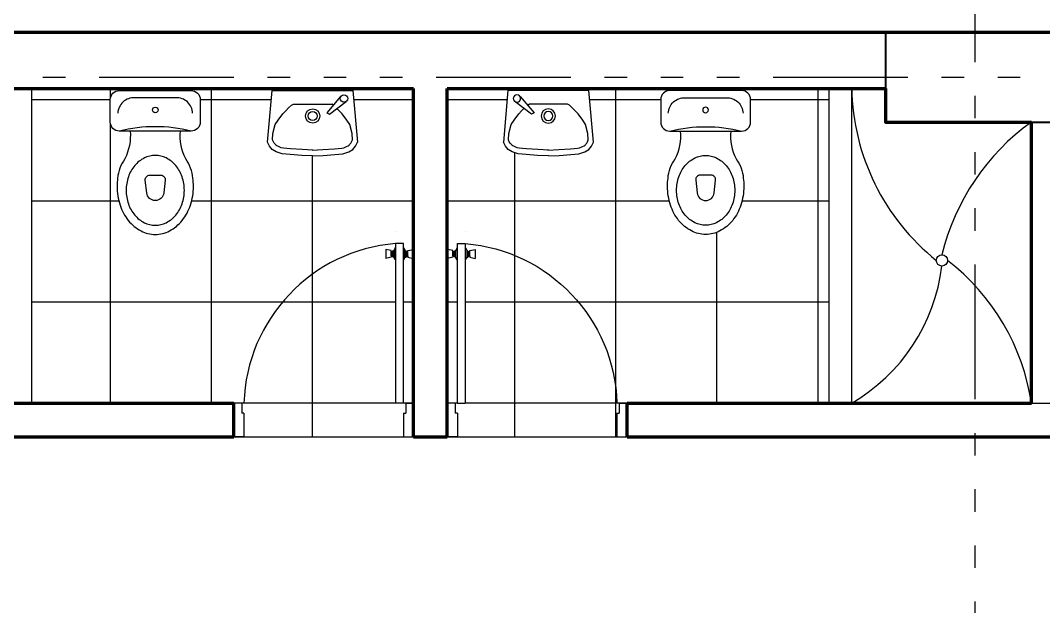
# Model space of a CAD drawing. Header units: millimetres. Extents: x 2325 to 2353, y 1262 to 1382.
# Drawn here: x 2332.424 to 2336.978, y 1377.014 to 1379.621 of the extents above; entities that cross this region are included whole.
import ezdxf

# ---------------------------------------------------------------- set-up
doc = ezdxf.new("R2010")
doc.units = ezdxf.units.MM
doc.linetypes.add('ACAD_ISO14W100', pattern=[24, 12, -3, 0, -3, 0, -3, 0, -3])
doc.linetypes.add('CONTINUA', pattern=[0])
doc.layers.get('Defpoints').update_dxf_attribs({"lineweight": 0})
for name, color, linetype, lineweight in [('columnas', 152, 'Continuous', 30), ('cotas', 7, 'Continuous', 0), ('LEJANO-EJES', 191, 'Continuous', 0), ('MOBILIARIO SANITARIOS', 160, 'Continuous', 0), ('muro alto', 42, 'Continuous', 53), ('PLUMA  01', 255, 'Continuous', 9), ('pluma 00', 7, 'Continuous', 0), ('pluma 01', 7, 'Continuous', 9)]:
    doc.layers.add(name, color=color, linetype=linetype, lineweight=lineweight)
doc.layers.add('PUERTAS', color=7, linetype='Continuous', lineweight=0, true_color=0x4242ff)
doc.styles.add('Roberto', font='swissel.ttf', dxfattribs={"width": 1.5})
doc.dimstyles.new('ejes cortos', dxfattribs={"dimscale": 0, "dimtxt": 0.07, "dimasz": 0.05, "dimexe": 0.12, "dimexo": 0.1, "dimgap": 0.05, "dimtad": 1, "dimtih": 1, "dimtoh": 1, "dimzin": 4, "dimdsep": 46, "dimtxsty": 'Roberto', "dimblk": 'ARROW', "dimcen": 0.05, "dimclrd": 7, "dimclre": 7, "dimclrt": 7, "dimaunit": 1, "dimadec": 3, "dimazin": 1, "dimtfac": 1, "dimtix": 1, "dimtofl": 0, "dimtmove": 0, "dimatfit": 3, "dimldrblk": 'ARROW', "dimfxl": 0.4, "dimfxlon": 1, "dimtolj": 1, "dimtzin": 4, "dimlwd": 5, "dimlwe": 0, "dimarcsym": 0})

# ---------------------------------------------------------------- blocks, each defined once
blk = doc.blocks.new('lava manos')
at = {"layer": 'MOBILIARIO SANITARIOS'}
for p, q in [((342.3104, -343.0378), (342.4811, -343.0378)), ((342.5208, -343.0047), (342.4593, -343.0761)), ((342.4707, -343.0825), (342.5457, -343.0261)), ((342.4593, -343.0761), (342.4707, -343.0825))]:
    blk.add_line(p, q, dxfattribs=at)
for points in [[(342.1957, -343.2079), (342.2157, -342.9779), (342.5757, -342.9779), (342.5957, -343.2079)], [(342.2182, -343.1969), (342.2196, -343.1691), (342.2302, -343.1292), (342.2428, -343.1093), (342.2637, -343.0809), (342.2766, -343.0677), (342.2894, -343.0546), (342.3023, -343.0426), (342.3104, -343.0378)], [(342.4892, -343.0426), (342.4811, -343.0378)], [(342.5733, -343.1969), (342.5719, -343.1691), (342.5613, -343.1292), (342.5487, -343.1093), (342.5277, -343.0809), (342.5149, -343.0677), (342.5045, -343.0571)], [(342.3957, -343.2679), (342.3478, -343.2667), (342.2961, -343.2622), (342.2609, -343.2586), (342.2341, -343.2502), (342.216, -343.2394), (342.2039, -343.2246), (342.1957, -343.2079)], [(342.3977, -343.243), (342.3493, -343.2405), (342.2979, -343.2372), (342.281, -343.2358), (342.266, -343.234), (342.2569, -343.2319), (342.2444, -343.2272), (342.2368, -343.2233), (342.2325, -343.2202), (342.2307, -343.2183), (342.2251, -343.2111), (342.2217, -343.2054), (342.2182, -343.1969)], [(342.3938, -343.243), (342.4422, -343.2405), (342.4936, -343.2372), (342.5105, -343.2358), (342.5255, -343.234), (342.5346, -343.2319), (342.5471, -343.2272), (342.5547, -343.2233), (342.5589, -343.2202), (342.5607, -343.2183), (342.5663, -343.2111), (342.5698, -343.2054), (342.5733, -343.1969)], [(342.3957, -343.2679), (342.4437, -343.2667), (342.4953, -343.2622), (342.5305, -343.2586), (342.5574, -343.2502), (342.5755, -343.2394), (342.5875, -343.2246), (342.5957, -343.2079)]]:
    blk.add_lwpolyline(points, dxfattribs=at)
for centre, radius in [((342.5358, -343.013), 0.0164), ((342.3964, -343.0909), 0.0316), ((342.3964, -343.0909), 0.02)]:
    blk.add_circle(centre, radius, dxfattribs=at)
blk = doc.blocks.new('ISS-I-08')
at = {"layer": 'MOBILIARIO SANITARIOS'}
for points in [[(-0.16, 0), (0.16, 0, -0.414214), (0.2, -0.04), (0.2, -0.14, -0.414214), (0.16, -0.18), (-0.16, -0.18, -0.414214), (-0.2, -0.14), (-0.2, -0.04, -0.414214)], [(0, -0.5991, 0.115761), (0.0484, -0.5878, 0.104048), (0.0916, -0.5536, 0.090875), (0.1194, -0.5044, 0.083343), (0.1296, -0.4437, 0.083343), (0.1194, -0.383, 0.090875), (0.0916, -0.3338, 0.104048), (0.0484, -0.2997, 0.115761), (0, -0.2883, 0.115761), (-0.0484, -0.2997, 0.104048), (-0.0916, -0.3338, 0.090875), (-0.1194, -0.383, 0.083343), (-0.1296, -0.4437, 0.083343), (-0.1194, -0.5044, 0.090875), (-0.0916, -0.5536, 0.104048), (-0.0484, -0.5878, 0.115761)], [(-0.038, -0.4552), (-0.0443, -0.3986, -0.446781), (-0.0244, -0.3764), (0.0244, -0.3764, -0.446781), (0.0443, -0.3986), (0.038, -0.4552, -0.895725)]]:
    blk.add_lwpolyline(points, format="xyb", close=True, dxfattribs=at)
for points in [[(0.1665, -0.1009, 0.419476), (0.0913, -0.0318), (-0.0913, -0.0318, 0.419476), (-0.1665, -0.1009, 0.419476)], [(-0.1117, -0.18, -0.1412), (-0.1354, -0.3038, 0.142064), (-0.1675, -0.39, 0.033775), (-0.17, -0.4261, 0.079666), (-0.1565, -0.51, 0.088603), (-0.1202, -0.5774, 0.105089), (-0.063, -0.6246, 0.120705), (0, -0.64, 0.120705), (0.063, -0.6246, 0.105089), (0.1202, -0.5774, 0.088603), (0.1565, -0.51, 0.079666), (0.17, -0.4261, 0.033775), (0.1675, -0.39, 0.142064), (0.1354, -0.3038, -0.1412), (0.1117, -0.18)]]:
    blk.add_lwpolyline(points, format="xyb", dxfattribs=at)
blk.add_circle((0.0002, -0.0862), 0.0127, dxfattribs=at)
blk.add_arc((0, -0.83), 0.6694, 76.1721, 103.8279, dxfattribs=at)
blk = doc.blocks.new('P-80')
at = {"layer": 'PUERTAS'}
for p, q in [((0.045, 0), (0, 0)), ((0.045, -0.105), (0.045, 0)), ((0.755, -0.105), (0.755, 0)), ((0.755, 0), (0.8, 0)), ((0.045, -0.105), (0.035, -0.105)), ((0.035, -0.15), (0.035, -0.105)), ((0.755, -0.105), (0.765, -0.105)), ((0.765, -0.15), (0.765, -0.105)), ((0.035, -0.15), (0, -0.15)), ((0.045, -0.15), (0.08, -0.15)), ((0.045, -0.15), (0.045, -0.86)), ((0.08, -0.86), (0.08, -0.15)), ((0.765, -0.15), (0.8, -0.15)), ((0.0012, -0.8335), (0.0012, -0.7937)), ((0.0251, -0.7985), (0.0012, -0.7937)), ((0.0251, -0.8048), (0.0251, -0.7985)), ((0.0291, -0.8048), (0.0251, -0.8048)), ((0.0251, -0.8048), (0.0251, -0.8223)), ((0.0331, -0.8024), (0.0291, -0.8024)), ((0.0291, -0.8048), (0.0291, -0.8024)), ((0.0291, -0.8048), (0.0291, -0.8223)), ((0.037, -0.7993), (0.0331, -0.7993)), ((0.0331, -0.8024), (0.0331, -0.7993)), ((0.0331, -0.8024), (0.0331, -0.8247)), ((0.0434, -0.7873), (0.037, -0.7993)), ((0.037, -0.7993), (0.037, -0.8279)), ((0.045, -0.7873), (0.0434, -0.7873)), ((0.0434, -0.7873), (0.0434, -0.8398)), ((0.08, -0.7873), (0.0816, -0.7873)), ((0.0816, -0.7873), (0.0816, -0.8398)), ((0.0816, -0.7873), (0.088, -0.7993)), ((0.088, -0.7993), (0.0919, -0.7993)), ((0.088, -0.7993), (0.088, -0.8279)), ((0.0919, -0.8024), (0.0919, -0.7993)), ((0.0919, -0.8024), (0.0959, -0.8024)), ((0.0919, -0.8024), (0.0919, -0.8247)), ((0.0959, -0.8048), (0.0959, -0.8024)), ((0.0959, -0.8048), (0.0999, -0.8048)), ((0.0959, -0.8048), (0.0959, -0.8223)), ((0.0999, -0.7985), (0.1237, -0.7937)), ((0.0999, -0.8048), (0.0999, -0.7985)), ((0.0999, -0.8048), (0.0999, -0.8223)), ((0.1237, -0.8335), (0.1237, -0.7937)), ((0.0251, -0.8287), (0.0012, -0.8335)), ((0.0291, -0.8223), (0.0251, -0.8223)), ((0.0251, -0.8223), (0.0251, -0.8287)), ((0.0291, -0.8223), (0.0291, -0.8247)), ((0.0331, -0.8247), (0.0291, -0.8247)), ((0.0331, -0.8247), (0.0331, -0.8279)), ((0.037, -0.8279), (0.0331, -0.8279)), ((0.0434, -0.8398), (0.037, -0.8279)), ((0.045, -0.8398), (0.0434, -0.8398)), ((0.045, -0.86), (0.08, -0.86)), ((0.08, -0.8398), (0.0816, -0.8398)), ((0.0816, -0.8398), (0.088, -0.8279)), ((0.088, -0.8279), (0.0919, -0.8279)), ((0.0919, -0.8247), (0.0959, -0.8247)), ((0.0919, -0.8247), (0.0919, -0.8279)), ((0.0959, -0.8223), (0.0959, -0.8247)), ((0.0959, -0.8223), (0.0999, -0.8223)), ((0.0999, -0.8223), (0.0999, -0.8287)), ((0.0999, -0.8287), (0.1237, -0.8335)), ((0.08, -0.9136), (0.08, -0.9136)), ((0.08, -0.9136), (0.08, -0.9136))]:
    blk.add_line(p, q, dxfattribs=at)
blk.add_arc((0.0213, -0.1275), 0.7341, 274.5891, 358.245, dxfattribs=at)
blk = doc.blocks.new('ARROW')
at = {"layer": 'cotas', "ltscale": 0.5}
blk.add_line((2.5, 0), (-2.5, 0), dxfattribs=at)
at = {"layer": 'cotas', "const_width": 0.635}
blk.add_lwpolyline([(-0.318, 0, 1), (0.318, 0, 1)], format="xyb", close=True, dxfattribs=at)
blk = doc.blocks.new('*D76')
at = {"layer": 'cotas', "color": 7, "linetype": 'CONTINUA', "lineweight": 0, "transparency": 16777216}
for p, q in [((2331.7241, 1380.6693), (2331.7241, 1381.1893)), ((2336.6741, 1380.6693), (2336.6741, 1381.1893))]:
    blk.add_line(p, q, dxfattribs=at)
at = {"layer": 'cotas', "color": 7, "linetype": 'CONTINUA', "lineweight": 5, "transparency": 16777216}
blk.add_line((2331.7741, 1381.0693), (2336.6241, 1381.0693), dxfattribs=at)
at = {"layer": 'Defpoints', "color": 0, "transparency": 16777216}
for p in [(2336.6741, 1381.0693), (2331.7241, 1379.5693), (2336.6741, 1379.5693), (2328.2741, 1377.2878), (2330.1741, 1377.2878), (2330.1741, 1377.1837)]:
    blk.add_point(p, dxfattribs=at)
at = {"layer": 'PLUMA  01', "color": 7, "linetype": 'CONTINUA', "lineweight": 0, "transparency": 16777216}
for p, q in [((2328.2741, 1377.1878), (2328.2741, 1377.0637)), ((2330.1741, 1377.1878), (2330.1741, 1377.0637))]:
    blk.add_line(p, q, dxfattribs=at)
at = {"layer": 'PLUMA  01', "color": 7, "linetype": 'CONTINUA', "lineweight": 5, "transparency": 16777216}
blk.add_line((2328.3241, 1377.1837), (2330.1241, 1377.1837), dxfattribs=at)
at = {"layer": 'cotas', "color": 7, "lineweight": 5, "transparency": 16777216, "xscale": 0.05, "yscale": 0.05, "zscale": 0.05, "rotation": 180}
blk.add_blockref('ARROW', (2331.7241, 1381.0693), dxfattribs=at)
at = {"layer": 'cotas', "color": 7, "lineweight": 5, "transparency": 16777216, "xscale": 0.05, "yscale": 0.05, "zscale": 0.05}
blk.add_blockref('ARROW', (2336.6741, 1381.0693), dxfattribs=at)
at = {"layer": 'PLUMA  01', "color": 7, "lineweight": 5, "transparency": 16777216, "xscale": 0.05, "yscale": 0.05, "zscale": 0.05, "rotation": 180}
blk.add_blockref('ARROW', (2328.2741, 1377.1837), dxfattribs=at)
at = {"layer": 'PLUMA  01', "color": 7, "lineweight": 5, "transparency": 16777216, "xscale": 0.05, "yscale": 0.05, "zscale": 0.05}
blk.add_blockref('ARROW', (2330.1741, 1377.1837), dxfattribs=at)
at = {"layer": 'cotas', "color": 7, "transparency": 16777216, "insert": (2334.1991, 1381.1553), "char_height": 0.07, "attachment_point": 5, "style": 'Roberto'}
blk.add_mtext('\\A1;4.95', dxfattribs=at)
at = {"layer": 'PLUMA  01', "color": 7, "transparency": 16777216, "insert": (2329.2241, 1377.2696), "char_height": 0.07, "attachment_point": 5, "style": 'Roberto'}
blk.add_mtext('\\A1;1.90', dxfattribs=at)
blk = doc.blocks.new('*D77')
at = {"layer": 'cotas', "color": 7, "linetype": 'CONTINUA', "lineweight": 0, "transparency": 16777216}
for p, q in [((2336.6741, 1380.6693), (2336.6741, 1381.1893)), ((2341.4741, 1380.6693), (2341.4741, 1381.1893))]:
    blk.add_line(p, q, dxfattribs=at)
at = {"layer": 'cotas', "color": 7, "linetype": 'CONTINUA', "lineweight": 5, "transparency": 16777216}
blk.add_line((2336.7241, 1381.0693), (2341.4241, 1381.0693), dxfattribs=at)
at = {"layer": 'Defpoints', "color": 0, "transparency": 16777216}
for p in [(2341.4741, 1381.0693), (2336.6741, 1379.5693), (2341.4741, 1379.5693), (2328.2741, 1377.9356), (2327.0741, 1377.9087), (2328.2741, 1377.9087)]:
    blk.add_point(p, dxfattribs=at)
at = {"layer": 'PLUMA  01', "color": 7, "linetype": 'CONTINUA', "lineweight": 0, "transparency": 16777216}
for p, q in [((2327.0741, 1377.9356), (2327.0741, 1378.0556)), ((2328.2741, 1377.9356), (2328.2741, 1378.0556))]:
    blk.add_line(p, q, dxfattribs=at)
at = {"layer": 'PLUMA  01', "color": 7, "linetype": 'CONTINUA', "lineweight": 5, "transparency": 16777216}
blk.add_line((2327.1241, 1377.9356), (2328.2241, 1377.9356), dxfattribs=at)
at = {"layer": 'cotas', "color": 7, "lineweight": 5, "transparency": 16777216, "xscale": 0.05, "yscale": 0.05, "zscale": 0.05, "rotation": 180}
blk.add_blockref('ARROW', (2336.6741, 1381.0693), dxfattribs=at)
at = {"layer": 'cotas', "color": 7, "lineweight": 5, "transparency": 16777216, "xscale": 0.05, "yscale": 0.05, "zscale": 0.05}
blk.add_blockref('ARROW', (2341.4741, 1381.0693), dxfattribs=at)
at = {"layer": 'PLUMA  01', "color": 7, "lineweight": 5, "transparency": 16777216, "xscale": 0.05, "yscale": 0.05, "zscale": 0.05, "rotation": 180}
blk.add_blockref('ARROW', (2327.0741, 1377.9356), dxfattribs=at)
at = {"layer": 'PLUMA  01', "color": 7, "lineweight": 5, "transparency": 16777216, "xscale": 0.05, "yscale": 0.05, "zscale": 0.05}
blk.add_blockref('ARROW', (2328.2741, 1377.9356), dxfattribs=at)
at = {"layer": 'cotas', "color": 7, "transparency": 16777216, "insert": (2339.0741, 1381.1553), "char_height": 0.07, "attachment_point": 5, "style": 'Roberto'}
blk.add_mtext('\\A1;4.80', dxfattribs=at)
at = {"layer": 'PLUMA  01', "color": 7, "transparency": 16777216, "insert": (2327.6741, 1378.0216), "char_height": 0.07, "attachment_point": 5, "style": 'Roberto'}
blk.add_mtext('\\A1;1.20', dxfattribs=at)
blk = doc.blocks.new('*D79')
at = {"layer": 'cotas', "color": 7, "linetype": 'CONTINUA', "lineweight": 0, "transparency": 16777216}
for p, q in [((2331.7241, 1365.1675), (2331.7241, 1364.6475)), ((2336.6741, 1365.1675), (2336.6741, 1364.6475))]:
    blk.add_line(p, q, dxfattribs=at)
at = {"layer": 'cotas', "color": 7, "linetype": 'CONTINUA', "lineweight": 5, "transparency": 16777216}
blk.add_line((2331.7741, 1364.7675), (2336.6241, 1364.7675), dxfattribs=at)
at = {"layer": 'Defpoints', "color": 0, "transparency": 16777216}
for p in [(2327.3741, 1379.2693), (2329.4533, 1379.2693), (2329.3926, 1378.0693), (2331.7241, 1365.4693), (2336.6741, 1365.4693), (2336.6741, 1364.7675)]:
    blk.add_point(p, dxfattribs=at)
at = {"layer": 'PLUMA  01', "color": 7, "linetype": 'CONTINUA', "lineweight": 0, "transparency": 16777216}
for p, q in [((2329.0533, 1379.2693), (2329.5733, 1379.2693)), ((2329.4533, 1378.0693), (2329.5733, 1378.0693))]:
    blk.add_line(p, q, dxfattribs=at)
at = {"layer": 'PLUMA  01', "color": 7, "linetype": 'CONTINUA', "lineweight": 5, "transparency": 16777216}
for p, q in [((2329.4533, 1379.2193), (2329.4533, 1378.7553)), ((2329.4533, 1378.1193), (2329.4533, 1378.5834))]:
    blk.add_line(p, q, dxfattribs=at)
at = {"layer": 'cotas', "color": 7, "lineweight": 5, "transparency": 16777216, "xscale": 0.05, "yscale": 0.05, "zscale": 0.05, "rotation": 180}
blk.add_blockref('ARROW', (2331.7241, 1364.7675), dxfattribs=at)
at = {"layer": 'cotas', "color": 7, "lineweight": 5, "transparency": 16777216, "xscale": 0.05, "yscale": 0.05, "zscale": 0.05}
blk.add_blockref('ARROW', (2336.6741, 1364.7675), dxfattribs=at)
at = {"layer": 'PLUMA  01', "color": 7, "lineweight": 5, "transparency": 16777216, "xscale": 0.05, "yscale": 0.05, "zscale": 0.05}
for p, rotation in [((2329.4533, 1379.2693), 90), ((2329.4533, 1378.0693), 270)]:
    blk.add_blockref('ARROW', p, dxfattribs=dict(at, rotation=rotation))
at = {"layer": 'cotas', "color": 7, "transparency": 16777216, "insert": (2334.1991, 1364.8534), "char_height": 0.07, "attachment_point": 5, "style": 'Roberto'}
blk.add_mtext('\\A1;4.95', dxfattribs=at)
at = {"layer": 'PLUMA  01', "color": 7, "transparency": 16777216, "insert": (2329.4533, 1378.6693), "char_height": 0.07, "attachment_point": 5, "style": 'Roberto'}
blk.add_mtext('\\A1;1.20', dxfattribs=at)
blk = doc.blocks.new('*D83')
at = {"layer": 'cotas', "color": 7, "linetype": 'CONTINUA', "lineweight": 0, "transparency": 16777216}
for p, q in [((2342.7241, 1379.3693), (2343.2441, 1379.3693)), ((2342.7241, 1373.2693), (2343.2441, 1373.2693))]:
    blk.add_line(p, q, dxfattribs=at)
at = {"layer": 'cotas', "color": 7, "linetype": 'CONTINUA', "lineweight": 5, "transparency": 16777216}
for p, q in [((2343.1241, 1379.3193), (2343.1241, 1376.4053)), ((2343.1241, 1373.3193), (2343.1241, 1376.2334))]:
    blk.add_line(p, q, dxfattribs=at)
at = {"layer": 'Defpoints', "color": 0, "transparency": 16777216}
for p in [(2341.6241, 1379.3693), (2341.6241, 1373.2693), (2343.1241, 1373.2693), (2328.8741, 1316.3193), (2329.7241, 1316.3193), (2329.7241, 1315.9772)]:
    blk.add_point(p, dxfattribs=at)
at = {"layer": 'PLUMA  01', "color": 7, "linetype": 'CONTINUA', "lineweight": 0, "transparency": 16777216}
for p, q in [((2328.8741, 1316.2193), (2328.8741, 1315.8572)), ((2329.7241, 1316.2193), (2329.7241, 1315.8572))]:
    blk.add_line(p, q, dxfattribs=at)
at = {"layer": 'PLUMA  01', "color": 7, "linetype": 'CONTINUA', "lineweight": 5, "transparency": 16777216}
blk.add_line((2328.9241, 1315.9772), (2329.6741, 1315.9772), dxfattribs=at)
at = {"layer": 'cotas', "color": 7, "lineweight": 5, "transparency": 16777216, "xscale": 0.05, "yscale": 0.05, "zscale": 0.05}
for p, rotation in [((2343.1241, 1379.3693), 90), ((2343.1241, 1373.2693), 270)]:
    blk.add_blockref('ARROW', p, dxfattribs=dict(at, rotation=rotation))
at = {"layer": 'PLUMA  01', "color": 7, "lineweight": 5, "transparency": 16777216, "xscale": 0.05, "yscale": 0.05, "zscale": 0.05, "rotation": 180}
blk.add_blockref('ARROW', (2328.8741, 1315.9772), dxfattribs=at)
at = {"layer": 'PLUMA  01', "color": 7, "lineweight": 5, "transparency": 16777216, "xscale": 0.05, "yscale": 0.05, "zscale": 0.05}
blk.add_blockref('ARROW', (2329.7241, 1315.9772), dxfattribs=at)
at = {"layer": 'cotas', "color": 7, "transparency": 16777216, "insert": (2343.1241, 1376.3193), "char_height": 0.07, "attachment_point": 5, "style": 'Roberto'}
blk.add_mtext('\\A1;6.10', dxfattribs=at)
at = {"layer": 'PLUMA  01', "color": 7, "transparency": 16777216, "insert": (2329.2991, 1316.0631), "char_height": 0.07, "attachment_point": 5, "style": 'Roberto'}
blk.add_mtext('\\A1;.85', dxfattribs=at)

msp = doc.modelspace()

# ---------------------------------------------------------------- hatches: boundary and pattern name
at = {"layer": 'pluma 00'}
h = msp.add_hatch(dxfattribs=at)
h.set_pattern_fill('_USER', color=256, scale=0.45, double=1, pattern_type=0)
h.set_pattern_definition([(0, (2334.1741, 1377.91934), (0, 0.45), []), (90, (2334.1741, 1377.91934), (-0.45, 3e-17), [])])
h.paths.add_polyline_path([(2334.1741, 1379.3193), (2332.4741, 1379.3193), (2332.4741, 1377.9193), (2333.3741, 1377.9193), (2333.3741, 1377.7693), (2334.1741, 1377.7693)])
h.paths.add_polyline_path([(2334.0941, 1378.6293), (2334.1291, 1378.6293), (2334.1291, 1378.6122), (2334.1371, 1378.5972), (2334.145, 1378.5972), (2334.1729, 1378.6028), (2334.1729, 1378.563), (2334.145, 1378.5686), (2334.1371, 1378.5686), (2334.1291, 1378.5537), (2334.1291, 1377.9193), (2334.0941, 1377.9193), (2334.0941, 1378.5537), (2334.0862, 1378.5686), (2334.0782, 1378.5686), (2334.0504, 1378.563), (2334.0504, 1378.6028), (2334.0782, 1378.5972), (2334.0862, 1378.5972), (2334.0941, 1378.6122)], flags=16)
h.paths.add_polyline_path([(2333.1443, 1378.732, -0.105089), (2333.0871, 1378.6848, -0.120705), (2333.0241, 1378.6693, -0.120705), (2332.9612, 1378.6848, -0.105089), (2332.9039, 1378.732, -0.088603), (2332.8676, 1378.7993, -0.079666), (2332.8542, 1378.8832, -0.033775), (2332.8566, 1378.9193, -0.142064), (2332.8887, 1379.0055, 0.1412), (2332.9124, 1379.1293), (2332.8641, 1379.1293, -0.414214), (2332.8241, 1379.1693), (2332.8241, 1379.2693, -0.414214), (2332.8641, 1379.3093), (2333.1841, 1379.3093, -0.414214), (2333.2241, 1379.2693), (2333.2241, 1379.1693, -0.414214), (2333.1841, 1379.1293), (2333.1358, 1379.1293, 0.1412), (2333.1595, 1379.0055, -0.142064), (2333.1916, 1378.9193, -0.033775), (2333.1941, 1378.8832, -0.079666), (2333.1806, 1378.7993, -0.088603)], flags=16)
h.paths.add_polyline_path([(2333.1158, 1378.7557, -0.104048), (2333.0725, 1378.7216, -0.115761), (2333.0241, 1378.7102, -0.115761), (2332.9757, 1378.7216, -0.104048), (2332.9325, 1378.7557, -0.090875), (2332.9047, 1378.8049, -0.083343), (2332.8945, 1378.8656, -0.083343), (2332.9047, 1378.9263, -0.090875), (2332.9325, 1378.9755, -0.104048), (2332.9757, 1379.0097, -0.115761), (2333.0241, 1379.021, -0.115761), (2333.0725, 1379.0097, -0.104048), (2333.1158, 1378.9755, -0.090875), (2333.1435, 1378.9263, -0.083343), (2333.1537, 1378.8656, -0.083343), (2333.1435, 1378.8049, -0.090875)], flags=0)
h.paths.add_polyline_path([(2333.5893, 1379.0287), (2333.5625, 1379.0371), (2333.5443, 1379.0478), (2333.5323, 1379.0626), (2333.5241, 1379.0793), (2333.5441, 1379.3093), (2333.9041, 1379.3093), (2333.9241, 1379.0793), (2333.9159, 1379.0626), (2333.9039, 1379.0478), (2333.8857, 1379.0371), (2333.8589, 1379.0287), (2333.8237, 1379.0251), (2333.7721, 1379.0205), (2333.7241, 1379.0193), (2333.6761, 1379.0205), (2333.6245, 1379.0251)], flags=16)
h.paths.add_polyline_path([(2333.5944, 1379.0533), (2333.5853, 1379.0553), (2333.5727, 1379.06), (2333.5615, 1379.0658), (2333.5511, 1379.0792), (2333.5466, 1379.0903), (2333.548, 1379.1181), (2333.5586, 1379.158), (2333.5712, 1379.178), (2333.5921, 1379.2063), (2333.605, 1379.2195), (2333.6178, 1379.2327), (2333.6307, 1379.2447), (2333.6388, 1379.2494), (2333.8095, 1379.2494), (2333.8169, 1379.2451), (2333.8518, 1379.2849, -0.695685), (2333.8806, 1379.2742, -0.235648), (2333.8741, 1379.2611), (2333.8329, 1379.2301), (2333.8433, 1379.2195), (2333.8561, 1379.2063), (2333.8771, 1379.178), (2333.8897, 1379.158), (2333.9003, 1379.1181), (2333.9017, 1379.0903), (2333.8971, 1379.0792), (2333.8867, 1379.0658), (2333.8755, 1379.06), (2333.8629, 1379.0553), (2333.8539, 1379.0533), (2333.8389, 1379.0515), (2333.822, 1379.05), (2333.7706, 1379.0467), (2333.7241, 1379.0444), (2333.6777, 1379.0467), (2333.6263, 1379.05), (2333.6094, 1379.0515)], flags=0)
h.paths.add_polyline_path([(2332.9861, 1378.8542), (2332.9798, 1378.9108, -0.446781), (2332.9997, 1378.9329), (2333.0485, 1378.9329, -0.446781), (2333.0684, 1378.9108), (2333.0621, 1378.8542, -0.895725)], flags=0)
h.paths.add_polyline_path([(2334.0862, 1378.5718), (2334.0822, 1378.5718), (2334.0822, 1378.5686), (2334.0862, 1378.5686)], flags=0)
h.paths.add_polyline_path([(2334.0822, 1378.5742), (2334.0782, 1378.5742), (2334.0782, 1378.5718), (2334.0822, 1378.5718)], flags=0)
h.paths.add_polyline_path([(2334.0742, 1378.5742), (2334.0742, 1378.5917), (2334.0742, 1378.5941), (2334.0782, 1378.5941), (2334.0782, 1378.5742)], flags=0)
h.paths.add_polyline_path([(2334.0782, 1378.5941), (2334.0822, 1378.5972), (2334.0822, 1378.5917), (2334.0782, 1378.5917)], flags=0)
h.paths.add_polyline_path([(2334.1371, 1378.5686), (2334.1371, 1378.5941), (2334.149, 1378.5941), (2334.149, 1378.5742), (2334.149, 1378.5718), (2334.1411, 1378.5718), (2334.1411, 1378.5686)], flags=0)
h.paths.add_polyline_path([(2333.6932, 1379.1963, -1), (2333.7564, 1379.1963, -1)], flags=0)
h.paths.add_polyline_path([(2334.1411, 1378.5917), (2334.145, 1378.5917), (2334.145, 1378.5941), (2334.1411, 1378.5972)], flags=0)
h.paths.add_polyline_path([(2333.7049, 1379.1963, -1), (2333.7448, 1379.1963, -1)], flags=0)
h.paths.add_polyline_path([(2333.0116, 1379.2231, -1), (2333.037, 1379.2231, -1)], flags=0)
h.paths.add_polyline_path([(2336.0241, 1379.3193), (2334.3241, 1379.3193), (2334.3241, 1377.7693), (2335.1241, 1377.7693), (2335.1241, 1377.9193), (2336.0241, 1377.9193)])
h.paths.add_polyline_path([(2335.3176, 1378.7993, -0.079666), (2335.3042, 1378.8832, -0.033775), (2335.3066, 1378.9193, -0.142064), (2335.3387, 1379.0055, 0.1412), (2335.3624, 1379.1293), (2335.3141, 1379.1293, -0.414214), (2335.2741, 1379.1693), (2335.2741, 1379.2693, -0.414214), (2335.3141, 1379.3093), (2335.6341, 1379.3093, -0.414214), (2335.6741, 1379.2693), (2335.6741, 1379.1693, -0.414214), (2335.6341, 1379.1293), (2335.5858, 1379.1293, 0.1412), (2335.6095, 1379.0055, -0.142064), (2335.6416, 1378.9193, -0.033775), (2335.6441, 1378.8832, -0.079666), (2335.6306, 1378.7993, -0.088603), (2335.5943, 1378.732, -0.105089), (2335.5371, 1378.6848, -0.120705), (2335.4741, 1378.6693, -0.120705), (2335.4112, 1378.6848, -0.105089), (2335.3539, 1378.732, -0.088603)], flags=16)
h.paths.add_polyline_path([(2335.3547, 1378.8049, -0.083343), (2335.3445, 1378.8656, -0.083343), (2335.3547, 1378.9263, -0.090875), (2335.3825, 1378.9755, -0.104048), (2335.4257, 1379.0097, -0.115761), (2335.4741, 1379.021, -0.115761), (2335.5225, 1379.0097, -0.104048), (2335.5658, 1378.9755, -0.090875), (2335.5935, 1378.9263, -0.083343), (2335.6037, 1378.8656, -0.083343), (2335.5935, 1378.8049, -0.090875), (2335.5658, 1378.7557, -0.104048), (2335.5225, 1378.7216, -0.115761), (2335.4741, 1378.7102, -0.115761), (2335.4257, 1378.7216, -0.104048), (2335.3825, 1378.7557, -0.090875)], flags=0)
h.paths.add_polyline_path([(2335.4361, 1378.8542), (2335.4298, 1378.9108, -0.446781), (2335.4497, 1378.9329), (2335.4985, 1378.9329, -0.446781), (2335.5184, 1378.9108), (2335.5121, 1378.8542, -0.895725)], flags=0)
h.paths.add_polyline_path([(2334.4041, 1378.6122), (2334.4121, 1378.5972), (2334.42, 1378.5972), (2334.4479, 1378.6028), (2334.4479, 1378.563), (2334.42, 1378.5686), (2334.4121, 1378.5686), (2334.4041, 1378.5537), (2334.4041, 1377.9193), (2334.3691, 1377.9193), (2334.3691, 1378.5537), (2334.3612, 1378.5686), (2334.3532, 1378.5686), (2334.3254, 1378.563), (2334.3254, 1378.6028), (2334.3532, 1378.5972), (2334.3612, 1378.5972), (2334.3691, 1378.6122), (2334.3691, 1378.6293), (2334.4041, 1378.6293)], flags=16)
h.paths.add_polyline_path([(2334.9357, 1379.0371), (2334.9089, 1379.0287), (2334.8737, 1379.0251), (2334.8221, 1379.0205), (2334.7741, 1379.0193), (2334.7261, 1379.0205), (2334.6745, 1379.0251), (2334.6393, 1379.0287), (2334.6125, 1379.0371), (2334.5943, 1379.0478), (2334.5823, 1379.0626), (2334.5741, 1379.0793), (2334.5941, 1379.3093), (2334.9541, 1379.3093), (2334.9741, 1379.0793), (2334.9659, 1379.0626), (2334.9539, 1379.0478)], flags=16)
h.paths.add_polyline_path([(2334.6464, 1379.2849, -0.179464), (2334.6504, 1379.2742, -0.618583), (2334.6242, 1379.2611), (2334.6991, 1379.2047), (2334.7106, 1379.2111)], flags=0)
h.paths.add_polyline_path([(2334.9255, 1379.06), (2334.9129, 1379.0553), (2334.9039, 1379.0533), (2334.8889, 1379.0515), (2334.872, 1379.05), (2334.8206, 1379.0467), (2334.7741, 1379.0444), (2334.7277, 1379.0467), (2334.6763, 1379.05), (2334.6594, 1379.0515), (2334.6444, 1379.0533), (2334.6353, 1379.0553), (2334.6227, 1379.06), (2334.6115, 1379.0658), (2334.6011, 1379.0792), (2334.6001, 1379.0818), (2334.6035, 1379.0762), (2334.6091, 1379.069), (2334.6109, 1379.0671), (2334.6152, 1379.0639), (2334.6227, 1379.06), (2334.6353, 1379.0553), (2334.6444, 1379.0533), (2334.6594, 1379.0515), (2334.6763, 1379.05), (2334.7277, 1379.0467), (2334.7741, 1379.0444), (2334.8206, 1379.0467), (2334.872, 1379.05), (2334.8889, 1379.0515), (2334.9039, 1379.0533), (2334.9129, 1379.0553), (2334.9255, 1379.06), (2334.9331, 1379.0639), (2334.9373, 1379.0671), (2334.9391, 1379.069), (2334.9471, 1379.0792), (2334.9482, 1379.0818), (2334.9447, 1379.0762), (2334.9367, 1379.0658)], flags=0)
h.paths.add_polyline_path([(2334.7419, 1379.1963, -1), (2334.805, 1379.1963, -1)], flags=0)
h.paths.add_polyline_path([(2334.7535, 1379.1963, -1), (2334.7934, 1379.1963, -1)], flags=0)
h.paths.add_polyline_path([(2335.4612, 1379.2231, -1), (2335.4866, 1379.2231, -1)], flags=0)
h.paths.add_polyline_path([(2334.424, 1378.5742), (2334.424, 1378.5718), (2334.4161, 1378.5718), (2334.4161, 1378.5686), (2334.4121, 1378.5972), (2334.4121, 1378.5941), (2334.424, 1378.5941)], flags=0)
h.paths.add_polyline_path([(2334.4161, 1378.5917), (2334.42, 1378.5917), (2334.42, 1378.5941), (2334.4161, 1378.5972)], flags=0)
h.paths.add_polyline_path([(2334.3612, 1378.5718), (2334.3572, 1378.5718), (2334.3572, 1378.5686), (2334.3612, 1378.5686)], flags=0)
h.paths.add_polyline_path([(2334.3572, 1378.5742), (2334.3532, 1378.5742), (2334.3532, 1378.5718), (2334.3572, 1378.5718)], flags=0)
h.paths.add_polyline_path([(2334.3532, 1378.5742), (2334.3492, 1378.5742), (2334.3492, 1378.5917), (2334.3492, 1378.5941), (2334.3532, 1378.5941)], flags=0)
h.paths.add_polyline_path([(2334.3572, 1378.5972), (2334.3572, 1378.5917), (2334.3532, 1378.5917), (2334.3532, 1378.5941)], flags=0)

# ---------------------------------------------------------------- linework, layer by layer
at = {"layer": 'columnas', "ltscale": 1.5}
msp.add_lwpolyline([(2336.2741, 1379.1693), (2337.0741, 1379.1693), (2337.0741, 1379.5693), (2336.2741, 1379.5693)], close=True, dxfattribs=at)
at = {"layer": 'LEJANO-EJES', "color": 6, "linetype": 'ACAD_ISO14W100', "lineweight": 0, "ltscale": 0.05, "transparency": 16777216}
for p, q in [((2336.6741, 1364.4359), (2336.6741, 1381.5693)), ((2325.2741, 1379.3693), (2343.1241, 1379.3693))]:
    msp.add_line(p, q, dxfattribs=at)
at = {"layer": 'muro alto', "transparency": 16777216}
for p, q in [((2326.7741, 1379.5693), (2341.6241, 1379.5693)), ((2334.1741, 1377.7693), (2334.1741, 1379.3193)), ((2334.3241, 1377.7693), (2334.3241, 1379.3193)), ((2336.9241, 1377.9193), (2336.9241, 1379.1693)), ((2333.3741, 1377.7693), (2333.3741, 1377.9193)), ((2335.1241, 1377.7693), (2335.1241, 1377.9193))]:
    msp.add_line(p, q, dxfattribs=at)
for points in [[(2332.1241, 1379.3193), (2334.1741, 1379.3193)], [(2334.3241, 1379.3193), (2336.2741, 1379.3193)], [(2331.5741, 1377.9193), (2333.3741, 1377.9193)], [(2335.1241, 1377.9193), (2336.9241, 1377.9193)], [(2331.5741, 1377.7693), (2333.3741, 1377.7693)], [(2334.1741, 1377.7693), (2334.3241, 1377.7693)], [(2335.1241, 1377.7693), (2337.0741, 1377.7693)]]:
    msp.add_lwpolyline(points, dxfattribs=at)
at = {"layer": 'muro alto'}
msp.add_lwpolyline([(2336.2741, 1379.3193), (2336.2741, 1379.1693), (2336.9241, 1379.1693)], dxfattribs=at)
at = {"layer": 'PLUMA  01'}
msp.add_line((2336.9241, 1377.9193), (2337.0741, 1377.9193), dxfattribs=at)
at = {"layer": 'pluma 01'}
for p, q in [((2332.4741, 1377.9193), (2332.4741, 1379.3193)), ((2336.0241, 1377.9193), (2336.0241, 1379.3193)), ((2336.1241, 1377.9193), (2336.1241, 1379.3193)), ((2333.3741, 1377.7693), (2334.1741, 1377.7693)), ((2334.3241, 1377.7693), (2335.1241, 1377.7693))]:
    msp.add_line(p, q, dxfattribs=at)
msp.add_circle((2336.5257, 1378.5539), 0.025, dxfattribs=at)
for centre, radius, start, end in [((2337.1276, 1379.3377), 1.0037, 181.0465, 231.3456), ((2337.5202, 1378.3375), 1.0234, 125.625, 166.3546), ((2335.7133, 1378.6271), 0.8183, 300.1359, 353.1088), ((2335.9457, 1377.7707), 0.9896, 8.6376, 52.3139)]:
    msp.add_arc(centre, radius, start, end, dxfattribs=at)

# ---------------------------------------------------------------- block references
at = {"layer": 'MOBILIARIO SANITARIOS'}
for name, p in [('ISS-I-08', (2333.0241, 1379.3093)), ('lava manos', (1991.3284, 1722.2872))]:
    msp.add_blockref(name, p, dxfattribs=at)
at = {"layer": 'MOBILIARIO SANITARIOS', "xscale": -1, "rotation": 359.9999999994819}
msp.add_blockref('lava manos', (2677.1699, 1722.2872), dxfattribs=at)
at = {"layer": 'MOBILIARIO SANITARIOS', "xscale": -1}
msp.add_blockref('ISS-I-08', (2335.4741, 1379.3093), dxfattribs=at)
at = {"layer": 'pluma 01', "rotation": 180}
msp.add_blockref('P-80', (2334.1741, 1377.7693), dxfattribs=at)
at = {"layer": 'pluma 01', "xscale": -1, "rotation": 180}
msp.add_blockref('P-80', (2334.3241, 1377.7693), dxfattribs=at)

# ---------------------------------------------------------------- dimensions: what is measured, and where the dimension line sits
at = {"layer": 'cotas'}
for base, p1, p2, picture, middle in [((2341.4741, 1381.0693), (2336.6741, 1379.5693), (2341.4741, 1379.5693), '*D77', (2339.0741, 1381.1553)), ((2336.6741, 1381.0693), (2331.7241, 1379.5693), (2336.6741, 1379.5693), '*D76', (2334.1991, 1381.1553)), ((2336.6741, 1364.7675), (2331.7241, 1365.4693), (2336.6741, 1365.4693), '*D79', (2334.1991, 1364.8534))]:
    dim = msp.add_linear_dim(base=base, p1=p1, p2=p2, dimstyle='ejes cortos', override={"dimscale": 1, "dimtmove": 1}, dxfattribs=at)
    dim.commit()
    dim.dimension.update_dxf_attribs({"geometry": picture, "text_midpoint": middle})
dim = msp.add_linear_dim(base=(2343.1241, 1373.2693), p1=(2341.6241, 1379.3693), p2=(2341.6241, 1373.2693), angle=90, dimstyle='ejes cortos', override={"dimscale": 1}, dxfattribs=at)
dim.commit()
dim.dimension.update_dxf_attribs({"geometry": '*D83', "text_midpoint": (2343.1241, 1376.3193)})
at = {"layer": 'PLUMA  01'}
for base, p1, p2, picture, middle in [((2328.2741, 1377.9356), (2327.0741, 1377.9087), (2328.2741, 1377.9087), '*D77', (2327.6741, 1378.0216)), ((2330.1741, 1377.1837), (2328.2741, 1377.2878), (2330.1741, 1377.2878), '*D76', (2329.2241, 1377.2696)), ((2329.7241, 1315.9772), (2328.8741, 1316.3193), (2329.7241, 1316.3193), '*D83', (2329.2991, 1316.0631))]:
    dim = msp.add_linear_dim(base=base, p1=p1, p2=p2, dimstyle='ejes cortos', override={"dimscale": 1}, dxfattribs=at)
    dim.commit()
    dim.dimension.update_dxf_attribs({"geometry": picture, "text_midpoint": middle})
dim = msp.add_linear_dim(base=(2329.4533, 1379.2693), p1=(2329.3926, 1378.0693), p2=(2327.3741, 1379.2693), angle=90, dimstyle='ejes cortos', override={"dimscale": 1}, dxfattribs=at)
dim.commit()
dim.dimension.update_dxf_attribs({"geometry": '*D79', "text_midpoint": (2329.4533, 1378.6693)})

doc.saveas('drawing.dxf')
